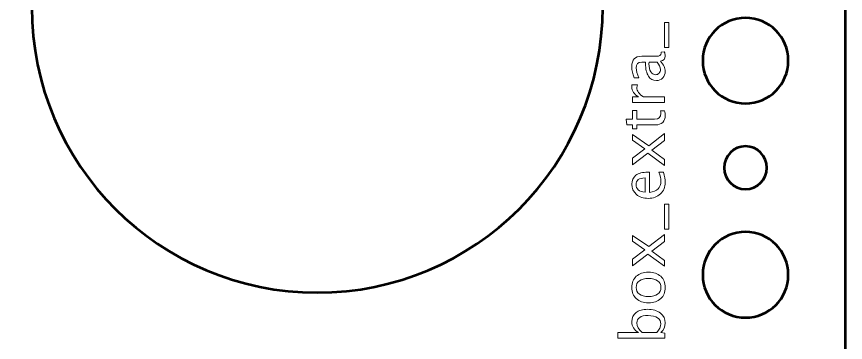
# Model space of a CAD drawing. Header units: centimetres. Extents: x -10.4 to 10.4, y -13.4 to 13.4.
# Drawn here: x 4.64 to 10.45, y -1.22 to 1.06 of the extents above; entities that cross this region are included whole.
import ezdxf

# ---------------------------------------------------------------- set-up
doc = ezdxf.new("R2010")
doc.units = ezdxf.units.CM
doc.header["$MEASUREMENT"] = 0
doc.layers.add('Layer 1', color=7, linetype='Continuous')

msp = doc.modelspace()

# ---------------------------------------------------------------- linework, layer by layer
at = {"layer": 'Layer 1', "lineweight": 53}
for points, knots in [([(9.95, -13.45), (9.95, -13.45), (-9.95, -13.45), (-9.95, -13.45), (-9.95, -13.45), (-10.22614, -13.45), (-10.45, -13.22614), (-10.45, -12.95), (-10.45, -12.95), (-10.45, -12.95), (-10.45, 12.95), (-10.45, 12.95), (-10.45, 12.95), (-10.45, 13.22614), (-10.22614, 13.45), (-9.95, 13.45), (-9.95, 13.45), (-9.95, 13.45), (9.95, 13.45), (9.95, 13.45), (9.95, 13.45), (10.22614, 13.45), (10.45, 13.22614), (10.45, 12.95), (10.45, 12.95), (10.45, 12.95), (10.45, -12.95), (10.45, -12.95), (10.45, -12.95), (10.45, -13.22614), (10.22614, -13.45), (9.95, -13.45)], [0, 0, 0, 0, 0.1111111, 0.1111111, 0.1111111, 0.1111111, 0.2222222, 0.2222222, 0.2222222, 0.2222222, 0.3333333, 0.3333333, 0.3333333, 0.3333333, 0.4444444, 0.4444444, 0.4444444, 0.4444444, 0.5555556, 0.5555556, 0.5555556, 0.5555556, 0.6666667, 0.6666667, 0.6666667, 0.6666667, 0.7777778, 0.7777778, 0.7777778, 0.7777778, 1, 1, 1, 1]), ([(4.75, 1.125), (4.75, 2.22957), (5.64543, 3.125), (6.75, 3.125), (6.75, 3.125), (7.85457, 3.125), (8.75, 2.22957), (8.75, 1.125), (8.75, 1.125), (8.75, 0.02043), (7.85457, -0.875), (6.75, -0.875), (6.75, -0.875), (5.64543, -0.875), (4.75, 0.02043), (4.75, 1.125)], [0, 0, 0, 0, 0.2, 0.2, 0.2, 0.2, 0.4, 0.4, 0.4, 0.4, 0.6, 0.6, 0.6, 0.6, 1, 1, 1, 1]), ([(9.75, 0.45), (9.58431, 0.45), (9.45, 0.58431), (9.45, 0.75), (9.45, 0.75), (9.45, 0.91569), (9.58431, 1.05), (9.75, 1.05), (9.75, 1.05), (9.91569, 1.05), (10.05, 0.91569), (10.05, 0.75), (10.05, 0.75), (10.05, 0.58431), (9.91569, 0.45), (9.75, 0.45)], [0, 0, 0, 0, 0.2, 0.2, 0.2, 0.2, 0.4, 0.4, 0.4, 0.4, 0.6, 0.6, 0.6, 0.6, 1, 1, 1, 1]), ([(9.75, -0.15), (9.66716, -0.15), (9.6, -0.08284), (9.6, 0), (9.6, 0), (9.6, 0.08284), (9.66716, 0.15), (9.75, 0.15), (9.75, 0.15), (9.83284, 0.15), (9.9, 0.08284), (9.9, 0), (9.9, 0), (9.9, -0.08284), (9.83284, -0.15), (9.75, -0.15)], [0, 0, 0, 0, 0.2, 0.2, 0.2, 0.2, 0.4, 0.4, 0.4, 0.4, 0.6, 0.6, 0.6, 0.6, 1, 1, 1, 1]), ([(9.75, -1.05), (9.58431, -1.05), (9.45, -0.91569), (9.45, -0.75), (9.45, -0.75), (9.45, -0.58431), (9.58431, -0.45), (9.75, -0.45), (9.75, -0.45), (9.91569, -0.45), (10.05, -0.58431), (10.05, -0.75), (10.05, -0.75), (10.05, -0.91569), (9.91569, -1.05), (9.75, -1.05)], [0, 0, 0, 0, 0.2, 0.2, 0.2, 0.2, 0.4, 0.4, 0.4, 0.4, 0.6, 0.6, 0.6, 0.6, 1, 1, 1, 1])]:
    msp.add_open_spline(points, degree=3, knots=knots, dxfattribs=at)
at = {"layer": 'Layer 1', "color": 5, "lineweight": 9}
for points, knots in [([(9.213, 0.8411), (9.213, 0.8411), (9.18252, 0.8411), (9.18252, 0.8411), (9.18252, 0.8411), (9.18252, 0.8411), (9.18252, 1.01721), (9.18252, 1.01721), (9.18252, 1.01721), (9.18252, 1.01721), (9.213, 1.01721), (9.213, 1.01721), (9.213, 1.01721), (9.213, 1.01721), (9.213, 0.8411), (9.213, 0.8411)], [0, 0, 0, 0, 0.2, 0.2, 0.2, 0.2, 0.4, 0.4, 0.4, 0.4, 0.6, 0.6, 0.6, 0.6, 1, 1, 1, 1]), ([(9.15395, 0.74585), (9.17638, 0.72144), (9.1876, 0.69794), (9.1876, 0.67536), (9.1876, 0.67536), (9.1876, 0.65681), (9.18181, 0.64136), (9.17017, 0.62915), (9.17017, 0.62915), (9.15853, 0.61687), (9.14386, 0.61074), (9.12615, 0.61074), (9.12615, 0.61074), (9.10166, 0.61074), (9.08283, 0.62104), (9.0697, 0.64164), (9.0697, 0.64164), (9.05658, 0.66224), (9.05002, 0.6918), (9.05002, 0.73033), (9.05002, 0.73033), (9.05002, 0.73033), (9.05002, 0.73985), (9.05002, 0.73985), (9.05002, 0.73985), (9.05002, 0.73985), (9.023, 0.73985), (9.023, 0.73985), (9.023, 0.73985), (8.99696, 0.73985), (8.98398, 0.72631), (8.98398, 0.69914), (8.98398, 0.69914), (8.98398, 0.67812), (8.99061, 0.65512), (9.00387, 0.63021), (9.00387, 0.63021), (9.00387, 0.63021), (8.97043, 0.63021), (8.97043, 0.63021), (8.97043, 0.63021), (8.95914, 0.65759), (8.9535, 0.68341), (8.9535, 0.70761), (8.9535, 0.70761), (8.9535, 0.73251), (8.95914, 0.75093), (8.9705, 0.76271), (8.9705, 0.76271), (8.98186, 0.77457), (8.99936, 0.78049), (9.023, 0.78049), (9.023, 0.78049), (9.023, 0.78049), (9.12438, 0.78049), (9.12438, 0.78049), (9.12438, 0.78049), (9.1476, 0.78049), (9.15924, 0.78762), (9.15924, 0.80194), (9.15924, 0.80194), (9.15924, 0.8037), (9.15895, 0.80631), (9.15839, 0.80977), (9.15839, 0.80977), (9.15839, 0.80977), (9.18097, 0.81266), (9.18097, 0.81266), (9.18097, 0.81266), (9.18541, 0.80342), (9.1876, 0.79326), (9.1876, 0.78211), (9.1876, 0.78211), (9.1876, 0.76314), (9.17638, 0.75107), (9.15395, 0.74585)], [0, 0, 0, 0, 0.05, 0.05, 0.05, 0.05, 0.1, 0.1, 0.1, 0.1, 0.15, 0.15, 0.15, 0.15, 0.2, 0.2, 0.2, 0.2, 0.25, 0.25, 0.25, 0.25, 0.3, 0.3, 0.3, 0.3, 0.35, 0.35, 0.35, 0.35, 0.4, 0.4, 0.4, 0.4, 0.45, 0.45, 0.45, 0.45, 0.5, 0.5, 0.5, 0.5, 0.55, 0.55, 0.55, 0.55, 0.6, 0.6, 0.6, 0.6, 0.65, 0.65, 0.65, 0.65, 0.7, 0.7, 0.7, 0.7, 0.75, 0.75, 0.75, 0.75, 0.8, 0.8, 0.8, 0.8, 0.85, 0.85, 0.85, 0.85, 0.9, 0.9, 0.9, 0.9, 1, 1, 1, 1]), ([(9.13179, 0.73985), (9.13179, 0.73985), (9.07415, 0.73985), (9.07415, 0.73985), (9.07415, 0.73985), (9.07415, 0.73985), (9.07372, 0.7268), (9.07372, 0.7268), (9.07372, 0.7268), (9.07372, 0.70422), (9.07789, 0.68602), (9.08621, 0.67212), (9.08621, 0.67212), (9.09461, 0.65829), (9.10569, 0.65138), (9.11951, 0.65138), (9.11951, 0.65138), (9.12918, 0.65138), (9.13744, 0.65483), (9.14414, 0.66168), (9.14414, 0.66168), (9.15084, 0.66859), (9.15416, 0.67699), (9.15416, 0.68694), (9.15416, 0.68694), (9.15416, 0.70387), (9.14668, 0.72151), (9.13179, 0.73985)], [0, 0, 0, 0, 0.125, 0.125, 0.125, 0.125, 0.25, 0.25, 0.25, 0.25, 0.375, 0.375, 0.375, 0.375, 0.5, 0.5, 0.5, 0.5, 0.625, 0.625, 0.625, 0.625, 0.75, 0.75, 0.75, 0.75, 1, 1, 1, 1]), ([(9.18252, 0.457), (9.18252, 0.457), (8.95816, 0.457), (8.95816, 0.457), (8.95816, 0.457), (8.95816, 0.457), (8.95816, 0.49764), (8.95816, 0.49764), (8.95816, 0.49764), (8.95816, 0.49764), (9.00056, 0.49764), (9.00056, 0.49764), (9.00056, 0.49764), (8.96916, 0.5138), (8.9535, 0.53722), (8.9535, 0.56798), (8.9535, 0.56798), (8.9535, 0.57215), (8.95385, 0.57652), (8.95456, 0.58104), (8.95456, 0.58104), (8.95456, 0.58104), (8.99259, 0.58104), (8.99259, 0.58104), (8.99259, 0.58104), (8.99026, 0.57398), (8.98906, 0.56777), (8.98906, 0.56241), (8.98906, 0.56241), (8.98906, 0.53659), (9.0043, 0.515), (9.03485, 0.49764), (9.03485, 0.49764), (9.03485, 0.49764), (9.18252, 0.49764), (9.18252, 0.49764), (9.18252, 0.49764), (9.18252, 0.49764), (9.18252, 0.457), (9.18252, 0.457)], [0, 0, 0, 0, 0.0909091, 0.0909091, 0.0909091, 0.0909091, 0.1818182, 0.1818182, 0.1818182, 0.1818182, 0.2727273, 0.2727273, 0.2727273, 0.2727273, 0.3636364, 0.3636364, 0.3636364, 0.3636364, 0.4545455, 0.4545455, 0.4545455, 0.4545455, 0.5454545, 0.5454545, 0.5454545, 0.5454545, 0.6363636, 0.6363636, 0.6363636, 0.6363636, 0.7272727, 0.7272727, 0.7272727, 0.7272727, 0.8181818, 0.8181818, 0.8181818, 0.8181818, 1, 1, 1, 1]), ([(9.18245, 0.399), (9.18591, 0.38644), (9.1876, 0.3755), (9.1876, 0.36626), (9.1876, 0.36626), (9.1876, 0.34552), (9.18167, 0.32936), (9.16982, 0.31779), (9.16982, 0.31779), (9.15797, 0.30615), (9.14153, 0.30036), (9.12043, 0.30036), (9.12043, 0.30036), (9.12043, 0.30036), (8.98863, 0.30036), (8.98863, 0.30036), (8.98863, 0.30036), (8.98863, 0.30036), (8.98863, 0.27228), (8.98863, 0.27228), (8.98863, 0.27228), (8.98863, 0.27228), (8.95816, 0.27228), (8.95816, 0.27228), (8.95816, 0.27228), (8.95816, 0.27228), (8.95816, 0.30036), (8.95816, 0.30036), (8.95816, 0.30036), (8.95816, 0.30036), (8.91759, 0.30036), (8.91759, 0.30036), (8.91759, 0.30036), (8.91759, 0.30036), (8.91371, 0.341), (8.91371, 0.341), (8.91371, 0.341), (8.91371, 0.341), (8.95816, 0.341), (8.95816, 0.341), (8.95816, 0.341), (8.95816, 0.341), (8.95816, 0.39985), (8.95816, 0.39985), (8.95816, 0.39985), (8.95816, 0.39985), (8.98863, 0.39985), (8.98863, 0.39985), (8.98863, 0.39985), (8.98863, 0.39985), (8.98863, 0.341), (8.98863, 0.341), (8.98863, 0.341), (8.98863, 0.341), (9.11309, 0.341), (9.11309, 0.341), (9.11309, 0.341), (9.14244, 0.341), (9.15712, 0.35377), (9.15712, 0.37924), (9.15712, 0.37924), (9.15712, 0.38468), (9.1562, 0.39124), (9.15444, 0.399), (9.15444, 0.399), (9.15444, 0.399), (9.18245, 0.399), (9.18245, 0.399)], [0, 0, 0, 0, 0.0555556, 0.0555556, 0.0555556, 0.0555556, 0.1111111, 0.1111111, 0.1111111, 0.1111111, 0.1666667, 0.1666667, 0.1666667, 0.1666667, 0.2222222, 0.2222222, 0.2222222, 0.2222222, 0.2777778, 0.2777778, 0.2777778, 0.2777778, 0.3333333, 0.3333333, 0.3333333, 0.3333333, 0.3888889, 0.3888889, 0.3888889, 0.3888889, 0.4444444, 0.4444444, 0.4444444, 0.4444444, 0.5, 0.5, 0.5, 0.5, 0.5555556, 0.5555556, 0.5555556, 0.5555556, 0.6111111, 0.6111111, 0.6111111, 0.6111111, 0.6666667, 0.6666667, 0.6666667, 0.6666667, 0.7222222, 0.7222222, 0.7222222, 0.7222222, 0.7777778, 0.7777778, 0.7777778, 0.7777778, 0.8333333, 0.8333333, 0.8333333, 0.8333333, 0.8888889, 0.8888889, 0.8888889, 0.8888889, 1, 1, 1, 1]), ([(9.18252, 0.01659), (9.18252, 0.01659), (9.06674, 0.10204), (9.06674, 0.10204), (9.06674, 0.10204), (9.06674, 0.10204), (8.95816, 0.01913), (8.95816, 0.01913), (8.95816, 0.01913), (8.95816, 0.01913), (8.95816, 0.0676), (8.95816, 0.0676), (8.95816, 0.0676), (8.95816, 0.0676), (9.04458, 0.13308), (9.04458, 0.13308), (9.04458, 0.13308), (9.04458, 0.13308), (8.95816, 0.19235), (8.95816, 0.19235), (8.95816, 0.19235), (8.95816, 0.19235), (8.95816, 0.23207), (8.95816, 0.23207), (8.95816, 0.23207), (8.95816, 0.23207), (9.07196, 0.15446), (9.07196, 0.15446), (9.07196, 0.15446), (9.07196, 0.15446), (9.18252, 0.23884), (9.18252, 0.23884), (9.18252, 0.23884), (9.18252, 0.23884), (9.18252, 0.19037), (9.18252, 0.19037), (9.18252, 0.19037), (9.18252, 0.19037), (9.09362, 0.12278), (9.09362, 0.12278), (9.09362, 0.12278), (9.09362, 0.12278), (9.18252, 0.05737), (9.18252, 0.05737), (9.18252, 0.05737), (9.18252, 0.05737), (9.18252, 0.01659), (9.18252, 0.01659)], [0, 0, 0, 0, 0.0769231, 0.0769231, 0.0769231, 0.0769231, 0.1538462, 0.1538462, 0.1538462, 0.1538462, 0.2307692, 0.2307692, 0.2307692, 0.2307692, 0.3076923, 0.3076923, 0.3076923, 0.3076923, 0.3846154, 0.3846154, 0.3846154, 0.3846154, 0.4615385, 0.4615385, 0.4615385, 0.4615385, 0.5384615, 0.5384615, 0.5384615, 0.5384615, 0.6153846, 0.6153846, 0.6153846, 0.6153846, 0.6923077, 0.6923077, 0.6923077, 0.6923077, 0.7692308, 0.7692308, 0.7692308, 0.7692308, 0.8461538, 0.8461538, 0.8461538, 0.8461538, 1, 1, 1, 1]), ([(9.17532, -0.03216), (9.18351, -0.05947), (9.1876, -0.08282), (9.1876, -0.1023), (9.1876, -0.1023), (9.1876, -0.13553), (9.17659, -0.16255), (9.15465, -0.18336), (9.15465, -0.18336), (9.13271, -0.20418), (9.10427, -0.21462), (9.06928, -0.21462), (9.06928, -0.21462), (9.03534, -0.21462), (9.00747, -0.20545), (8.98567, -0.18703), (8.98567, -0.18703), (8.96394, -0.16862), (8.95308, -0.14505), (8.95308, -0.11634), (8.95308, -0.11634), (8.95308, -0.08917), (8.96274, -0.06815), (8.98207, -0.05333), (8.98207, -0.05333), (9.00141, -0.03851), (9.02878, -0.03111), (9.06427, -0.03111), (9.06427, -0.03111), (9.06427, -0.03111), (9.07669, -0.03132), (9.07669, -0.03132), (9.07669, -0.03132), (9.07669, -0.03132), (9.07669, -0.17313), (9.07669, -0.17313), (9.07669, -0.17313), (9.13031, -0.16721), (9.15712, -0.14103), (9.15712, -0.09468), (9.15712, -0.09468), (9.15712, -0.07767), (9.15232, -0.05686), (9.14273, -0.03216), (9.14273, -0.03216), (9.14273, -0.03216), (9.17532, -0.03216), (9.17532, -0.03216)], [0, 0, 0, 0, 0.0769231, 0.0769231, 0.0769231, 0.0769231, 0.1538462, 0.1538462, 0.1538462, 0.1538462, 0.2307692, 0.2307692, 0.2307692, 0.2307692, 0.3076923, 0.3076923, 0.3076923, 0.3076923, 0.3846154, 0.3846154, 0.3846154, 0.3846154, 0.4615385, 0.4615385, 0.4615385, 0.4615385, 0.5384615, 0.5384615, 0.5384615, 0.5384615, 0.6153846, 0.6153846, 0.6153846, 0.6153846, 0.6923077, 0.6923077, 0.6923077, 0.6923077, 0.7692308, 0.7692308, 0.7692308, 0.7692308, 0.8461538, 0.8461538, 0.8461538, 0.8461538, 1, 1, 1, 1]), ([(9.04621, -0.17102), (9.04621, -0.17102), (9.04621, -0.07196), (9.04621, -0.07196), (9.04621, -0.07196), (9.00444, -0.07196), (8.98355, -0.08755), (8.98355, -0.11867), (8.98355, -0.11867), (8.98355, -0.14999), (9.00444, -0.16742), (9.04621, -0.17102)], [0, 0, 0, 0, 0.25, 0.25, 0.25, 0.25, 0.5, 0.5, 0.5, 0.5, 1, 1, 1, 1]), ([(9.213, -0.43137), (9.213, -0.43137), (9.18252, -0.43137), (9.18252, -0.43137), (9.18252, -0.43137), (9.18252, -0.43137), (9.18252, -0.25526), (9.18252, -0.25526), (9.18252, -0.25526), (9.18252, -0.25526), (9.213, -0.25526), (9.213, -0.25526), (9.213, -0.25526), (9.213, -0.25526), (9.213, -0.43137), (9.213, -0.43137)], [0, 0, 0, 0, 0.2, 0.2, 0.2, 0.2, 0.4, 0.4, 0.4, 0.4, 0.6, 0.6, 0.6, 0.6, 1, 1, 1, 1]), ([(9.18252, -0.69059), (9.18252, -0.69059), (9.06674, -0.60514), (9.06674, -0.60514), (9.06674, -0.60514), (9.06674, -0.60514), (8.95816, -0.68805), (8.95816, -0.68805), (8.95816, -0.68805), (8.95816, -0.68805), (8.95816, -0.63958), (8.95816, -0.63958), (8.95816, -0.63958), (8.95816, -0.63958), (9.04458, -0.5741), (9.04458, -0.5741), (9.04458, -0.5741), (9.04458, -0.5741), (8.95816, -0.51483), (8.95816, -0.51483), (8.95816, -0.51483), (8.95816, -0.51483), (8.95816, -0.47511), (8.95816, -0.47511), (8.95816, -0.47511), (8.95816, -0.47511), (9.07196, -0.55272), (9.07196, -0.55272), (9.07196, -0.55272), (9.07196, -0.55272), (9.18252, -0.46834), (9.18252, -0.46834), (9.18252, -0.46834), (9.18252, -0.46834), (9.18252, -0.51681), (9.18252, -0.51681), (9.18252, -0.51681), (9.18252, -0.51681), (9.09362, -0.5844), (9.09362, -0.5844), (9.09362, -0.5844), (9.09362, -0.5844), (9.18252, -0.64981), (9.18252, -0.64981), (9.18252, -0.64981), (9.18252, -0.64981), (9.18252, -0.69059), (9.18252, -0.69059)], [0, 0, 0, 0, 0.0769231, 0.0769231, 0.0769231, 0.0769231, 0.1538462, 0.1538462, 0.1538462, 0.1538462, 0.2307692, 0.2307692, 0.2307692, 0.2307692, 0.3076923, 0.3076923, 0.3076923, 0.3076923, 0.3846154, 0.3846154, 0.3846154, 0.3846154, 0.4615385, 0.4615385, 0.4615385, 0.4615385, 0.5384615, 0.5384615, 0.5384615, 0.5384615, 0.6153846, 0.6153846, 0.6153846, 0.6153846, 0.6923077, 0.6923077, 0.6923077, 0.6923077, 0.7692308, 0.7692308, 0.7692308, 0.7692308, 0.8461538, 0.8461538, 0.8461538, 0.8461538, 1, 1, 1, 1]), ([(9.1876, -0.8389), (9.1876, -0.87185), (9.17709, -0.89795), (9.15606, -0.91714), (9.15606, -0.91714), (9.13504, -0.9364), (9.10646, -0.946), (9.07041, -0.946), (9.07041, -0.946), (9.03443, -0.946), (9.00592, -0.9364), (8.98497, -0.91714), (8.98497, -0.91714), (8.96401, -0.89795), (8.9535, -0.87185), (8.9535, -0.8389), (8.9535, -0.8389), (8.9535, -0.80595), (8.96401, -0.77984), (8.98497, -0.76065), (8.98497, -0.76065), (9.00592, -0.74139), (9.03443, -0.7318), (9.07041, -0.7318), (9.07041, -0.7318), (9.10646, -0.7318), (9.13504, -0.74139), (9.15606, -0.76065), (9.15606, -0.76065), (9.17709, -0.77984), (9.1876, -0.80595), (9.1876, -0.8389)], [0, 0, 0, 0, 0.1111111, 0.1111111, 0.1111111, 0.1111111, 0.2222222, 0.2222222, 0.2222222, 0.2222222, 0.3333333, 0.3333333, 0.3333333, 0.3333333, 0.4444444, 0.4444444, 0.4444444, 0.4444444, 0.5555556, 0.5555556, 0.5555556, 0.5555556, 0.6666667, 0.6666667, 0.6666667, 0.6666667, 0.7777778, 0.7777778, 0.7777778, 0.7777778, 1, 1, 1, 1]), ([(9.15712, -0.83897), (9.15712, -0.81886), (9.14957, -0.8032), (9.1344, -0.79205), (9.1344, -0.79205), (9.1193, -0.78097), (9.098, -0.7754), (9.07041, -0.7754), (9.07041, -0.7754), (9.04296, -0.7754), (9.02165, -0.78097), (9.00656, -0.79205), (9.00656, -0.79205), (8.99153, -0.8032), (8.98398, -0.81886), (8.98398, -0.83897), (8.98398, -0.83897), (8.98398, -0.85915), (8.99153, -0.87481), (9.00656, -0.88582), (9.00656, -0.88582), (9.02165, -0.89689), (9.04296, -0.9024), (9.07041, -0.9024), (9.07041, -0.9024), (9.098, -0.9024), (9.1193, -0.89689), (9.1344, -0.88582), (9.1344, -0.88582), (9.14957, -0.87481), (9.15712, -0.85915), (9.15712, -0.83897)], [0, 0, 0, 0, 0.1111111, 0.1111111, 0.1111111, 0.1111111, 0.2222222, 0.2222222, 0.2222222, 0.2222222, 0.3333333, 0.3333333, 0.3333333, 0.3333333, 0.4444444, 0.4444444, 0.4444444, 0.4444444, 0.5555556, 0.5555556, 0.5555556, 0.5555556, 0.6666667, 0.6666667, 0.6666667, 0.6666667, 0.7777778, 0.7777778, 0.7777778, 0.7777778, 1, 1, 1, 1]), ([(9.18506, -1.19464), (9.18506, -1.19464), (8.85613, -1.19464), (8.85613, -1.19464), (8.85613, -1.19464), (8.85613, -1.19464), (8.85613, -1.154), (8.85613, -1.154), (8.85613, -1.154), (8.85613, -1.154), (9.00056, -1.154), (9.00056, -1.154), (9.00056, -1.154), (8.96916, -1.13735), (8.9535, -1.1123), (8.9535, -1.07893), (8.9535, -1.07893), (8.9535, -1.05191), (8.96331, -1.03067), (8.98299, -1.01515), (8.98299, -1.01515), (9.00268, -0.99963), (9.02956, -0.99187), (9.06363, -0.99187), (9.06363, -0.99187), (9.10075, -0.99187), (9.13073, -1.00068), (9.15345, -1.01825), (9.15345, -1.01825), (9.17624, -1.03582), (9.1876, -1.05896), (9.1876, -1.08761), (9.1876, -1.08761), (9.1876, -1.11421), (9.17744, -1.13636), (9.15705, -1.154), (9.15705, -1.154), (9.15705, -1.154), (9.18506, -1.15894), (9.18506, -1.15894), (9.18506, -1.15894), (9.18506, -1.15894), (9.18506, -1.19464), (9.18506, -1.19464)], [0, 0, 0, 0, 0.0833333, 0.0833333, 0.0833333, 0.0833333, 0.1666667, 0.1666667, 0.1666667, 0.1666667, 0.25, 0.25, 0.25, 0.25, 0.3333333, 0.3333333, 0.3333333, 0.3333333, 0.4166667, 0.4166667, 0.4166667, 0.4166667, 0.5, 0.5, 0.5, 0.5, 0.5833333, 0.5833333, 0.5833333, 0.5833333, 0.6666667, 0.6666667, 0.6666667, 0.6666667, 0.75, 0.75, 0.75, 0.75, 0.8333333, 0.8333333, 0.8333333, 0.8333333, 1, 1, 1, 1]), ([(9.12904, -1.154), (9.14781, -1.13305), (9.15712, -1.11308), (9.15712, -1.0941), (9.15712, -1.0941), (9.15712, -1.0754), (9.14929, -1.06094), (9.1337, -1.05078), (9.1337, -1.05078), (9.1181, -1.04055), (9.09616, -1.03547), (9.0678, -1.03547), (9.0678, -1.03547), (9.0153, -1.03547), (8.98906, -1.05282), (8.98906, -1.08754), (8.98906, -1.08754), (8.98906, -1.11026), (9.00133, -1.13241), (9.02596, -1.154), (9.02596, -1.154), (9.02596, -1.154), (9.12904, -1.154), (9.12904, -1.154)], [0, 0, 0, 0, 0.1428571, 0.1428571, 0.1428571, 0.1428571, 0.2857143, 0.2857143, 0.2857143, 0.2857143, 0.4285714, 0.4285714, 0.4285714, 0.4285714, 0.5714286, 0.5714286, 0.5714286, 0.5714286, 0.7142857, 0.7142857, 0.7142857, 0.7142857, 1, 1, 1, 1])]:
    msp.add_open_spline(points, degree=3, knots=knots, dxfattribs=at)

doc.saveas('drawing.dxf')
